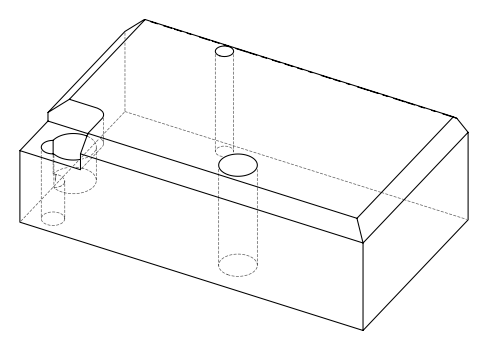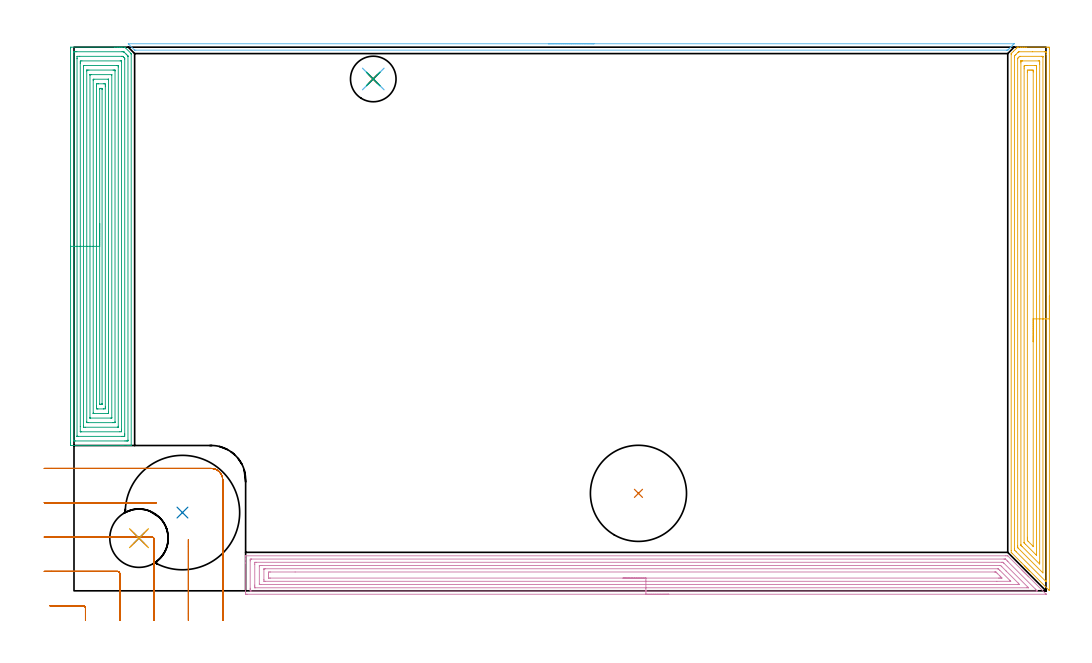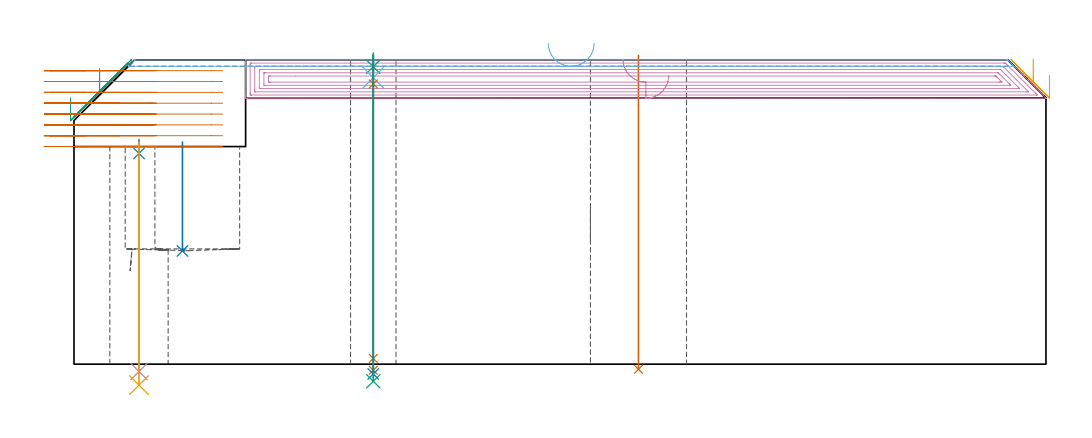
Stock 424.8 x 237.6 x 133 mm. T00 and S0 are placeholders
(PLAN: 15 operations, 10 tool changes, 56.4 min)
(1 INDEXABLE_INSERT_DRILL_THROUGH_HOLE_FROM_SOLID | STEP1HOLE | NXT0302_036 | 0.55 min | 184185 mm3)
(2 INDEXABLE_INSERT_DRILL_BLIND_HOLE_FROM_SOLID | STEP1POCKET | NXT0302_038 | 0.2 min | 162723 mm3)
(3 AREA_MILL | FG_CHAMFER_SURFACE | UGT0205_001 | 14.23 min | 64080 mm3)
(4 AREA_MILL_1 | FG_CHAMFER_SURFACE_1 | UGT0205_001 | 16.76 min | 50403 mm3)
(5 AREA_MILL_2 | FG_CHAMFER_SURFACE_2 | UGT0205_001 | 11.34 min | 31586 mm3)
(6 AREA_MILL_3 | FG_CHAMFER_SURFACE_3 | UGT0205_001 | 3.24 min | 1508 mm3)
(7 MILL_CORNER_NOTCH_RECTANGULAR | CORNER_NOTCH_RECTANGULAR | UGT0201_094 | Follow Part, ap 5, ae 75% | 7.33 min | 100271 mm3)
(8 SPOT_DRILL | STEP1HOLE_1 | NXT0321_9005460120000 | 0.06 min | 33 mm3)
(9 SPOT_DRILL_1 | STEP1HOLE_2 | NXT0321_9005460120000 | 0.05 min | 198 mm3)
(10 DRILL_THROUGH_HOLE_INTO_CENTER | STEP1HOLE_1 | NXT0301_065 | 0.41 min | 3872 mm3)
(11 DRILL_TO_ENLARGE_THROUGH_HOLE | STEP1HOLE_1 | UGT0301_386 | 0.43 min | 31065 mm3)
(12 DRILL_BLIND_HOLE_INTO_CENTER | STEP1HOLE_2 | NXT0301_023 | 0.04 min | 112 mm3)
(13 GUN_DRILL_THROUGH_HOLE | STEP1HOLE_2 | UGT0307_001 | 0.59 min | 2426 mm3)
(14 SPADE_DRILL_TO_ENLARGE_THROUGH_HOLE | STEP1HOLE_2 | UGT0306_003 | 0.56 min | 13554 mm3)
(15 DRILL_TO_ENLARGE_THROUGH_HOLE_1 | STEP1HOLE_2 | UGT0301_265 | 0.57 min | 25040 mm3)
(TOOL NXT0302_036 | Index. Insert Drill 42mm [880-D4200L50-05] | D42 PA176 FL210 Z2)
(TOOL NXT0302_038 | Index. Insert Drill 50mm [880-D5000L50-04] | D50 PA176 FL200 Z2)
(TOOL UGT0205_001 | Chamfer Mill 20 x 3 x 45 deg. | D20 FL50 Z2)
(TOOL UGT0201_094 | End mill 20 mm | D20 FL38 Z4)
(TOOL NXT0321_9005460120000 | NC Spot Drill, 142deg, 12mm, Carbide, Uncoated | D12 PA142 FL30 Z2)
(TOOL NXT0301_065 | Carbide Drill 9.4mm [860.1-0940-075A1-MM 2214] | D9.4 PA140 FL98 Z2)
(TOOL UGT0301_386 | Twist Drill 25.5 mm | D25.5 PA118 FL165 Z2)
(TOOL NXT0301_023 | Carbide Drill 5.2mm [860.1-0520-016A1-MM 2214] | D5.2 PA140 FL28 Z2)
(TOOL UGT0307_001 | Gun Drill 5 mm | D5 PA130 FL24 Z1)
(TOOL UGT0306_003 | Spade Drill 12.5mm | D12.5 PA132 FL10 Z2)
(TOOL UGT0301_265 | Twist Drill 19.9 mm | D19.9 PA118 FL140 Z2)
(OP 1 INDEXABLE_INSERT_DRILL_THROUGH_HOLE_FROM_SOLID)
G17 G21 G94 G90
T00 M6
G54
G17 G0 G90 X246.7 Y42.6 S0 M3
G43 Z143. H1
G94 G81 G98 Z-2.233 F250. R135.
G80
M5
M2
(OP 2 INDEXABLE_INSERT_DRILL_BLIND_HOLE_FROM_SOLID)
G17 G21 G94 G90
T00 M6
G54
G17 G0 G90 X47.4 Y34.2 S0 M3
G43 Z143. H1
G94 G81 G98 Z49.5 F250. R97.1
G80
M5
M2
(OP 3 AREA_MILL)
G17 G21 G94 G90
T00 M6
G54
G17 G0 G90 X-1.5 Y140.55 S1061 M3
G43 Z143. H0
Z116.5
G94 G1 Y140.588 Z115.628 F250.
Y140.702 Z114.764
Y140.891 Z113.912
Y141.153 Z113.08
Y141.487 Z112.274
Y141.89 Z111.5
Y142.358 Z110.764
Y142.89 Z110.072
Y143.479 Z109.429
Y144.122 Z108.84
Y144.814 Z108.308
Y145.55 Z107.84
Y146.324 Z107.437
Y147.13 Z107.103
Y147.962 Z106.841
Y148.813 Z106.652
Y149.678 Z106.538
Y150.55 Z106.5
Y237.01
X-1.495 Y237.441 Z106.503
X-1.491 Y237.59 Z106.506
X-1.338 Y237.6 Z106.659
X17.782 Z125.777
X18.365 Z126.36
X18.962 Z126.959
X19.248 Z127.244
X19.844 Z127.841
X20.13 Z128.125
X20.701 Z128.7
X21.012 Z129.011
X22.118 Y237.599 Z130.118
X22.205 Y237.59 Z130.203
X22.335 Y237.464 Z130.332
X22.493 Y237.307 Z130.492
X24.981 Y234.819 Z132.979
X24.986 Y234.813 Z132.984
X24.996 Y234.794 Z132.991
X25. Y234.336 Z133.
Y63.644
X24.994 Y63.51 Z132.993
X24.702 Y63.5 Z132.701
X24.229 Z132.228
X23.658 Z131.653
X21.608 Z129.606
X21.012 Z129.006
X20.428 Z128.423
X-1.056 Z106.941
X-1.491 Y63.509 Z106.506
X-1.495 Y63.63 Z106.503
X-1.499 Y64.09 Z106.501
X-1.5 Y64.555 Z106.5
Y150.55
X-0.086 Z107.914
Y235.227
X-0.084 Y235.432 Z107.916
X-0.081 Y235.534 Z107.919
X-0.079 Y235.577 Z107.921
X-0.013 Y235.59 Z107.987
X0.358 Y235.598 Z108.358
X0.724 Y235.599 Z108.724
X1.238 Y235.6 Z109.238
X21.012 Y235.599 Z129.012
X21.528 Y235.597 Z129.528
X21.709 Y235.59 Z129.709
X21.756 Y235.582 Z129.756
X21.816 Y235.527 Z129.816
X21.894 Y235.454 Z129.894
X22.123 Y235.227 Z130.123
X22.776 Y234.574 Z130.776
X23.014 Y234.336 Z131.014
X23.257 Y234.091 Z131.257
X23.421 Y233.923 Z131.421
X23.552 Y233.786 Z131.552
X23.579 Y233.743 Z131.579
X23.58 Y233.721 Z131.58
X23.585 Y233.518 Z131.585
Y65.873
X23.584 Y65.668 Z131.584
X23.581 Y65.566 Z131.581
X23.579 Y65.523 Z131.579
X23.513 Y65.51 Z131.513
X23.142 Y65.503 Z131.142
X22.776 Y65.501 Z130.776
X22.262 Y65.5 Z130.262
X0.724 Z108.724
X0.209 Y65.502 Z108.209
X0.013 Y65.506 Z108.013
X-0.079 Y65.51 Z107.921
X-0.084 Y65.798 Z107.916
X-0.085 Y65.873 Z107.915
X-0.086 Y150.55 Z107.914
X1.328 Z109.328
X1.329 Y232.553 Z109.329
Y232.833
X1.334 Y233.445 Z109.334
X1.335 Y233.576 Z109.335
X1.461 Y233.592 Z109.461
X1.606 Y233.596 Z109.606
X2.335 Y233.6 Z110.335
X2.488 Z110.488
X20.858 Z128.858
X21.012 Y233.598 Z129.012
X21.165 Y233.594 Z129.165
X21.267 Y233.59 Z129.267
X21.314 Y233.575 Z129.314
X21.342 Y233.551 Z129.342
X21.454 Y233.445 Z129.454
X21.894 Y233.002 Z129.894
X22.115 Y232.774 Z130.115
X22.165 Y232.717 Z130.165
X22.167 Y232.647 Z130.167
X22.169 Y232.553 Z130.169
X22.171 Y232.273 Z130.171
Y68.547
Y68.267
X22.166 Y67.655 Z130.166
X22.165 Y67.524 Z130.165
X22.039 Y67.508 Z130.039
X21.894 Y67.504 Z129.894
X21.165 Y67.5 Z129.165
X21.012 Z129.012
X1.76 Z109.76
X1.606 Y67.501 Z109.606
X1.453 Y67.505 Z109.453
X1.351 Y67.51 Z109.351
X1.334 Y67.516 Z109.334
X1.332 Y67.529 Z109.332
X1.33 Y67.562 Z109.33
X1.329 Y67.655 Z109.329
X1.328 Y150.55 Z109.328
X2.743 Z110.743
Y230.513
X2.744 Y230.771 Z110.744
X2.749 Y231.398 Z110.749
X2.761 Y231.59 Z110.761
X3.432 Y231.6 Z111.432
X20.191 Z128.191
X20.553 Y231.597 Z128.553
X20.734 Y231.593 Z128.734
X20.751 Y231.59 Z128.751
X20.753 Y231.577 Z128.753
X20.756 Y231.544 Z128.756
X20.757 Y231.497 Z128.757
Y231.028
Y70.587
X20.756 Y70.329 Z128.756
X20.751 Y69.702 Z128.751
X20.739 Y69.51 Z128.739
X20.068 Y69.5 Z128.068
X3.309 Z111.309
X2.947 Y69.502 Z110.947
X2.766 Y69.507 Z110.766
X2.749 Y69.51 Z110.749
X2.746 Y69.522 Z110.746
X2.744 Y69.555 Z110.744
X2.743 Y71.855 Z110.743
Y150.55
X4.157 Z112.157
Y229.181
X4.158 Y229.374 Z112.158
X4.161 Y229.503 Z112.161
X4.165 Y229.591 Z112.165
X4.178 Y229.593 Z112.178
X4.252 Y229.597 Z112.252
X4.529 Y229.6 Z112.529
X18.643 Y229.599 Z126.643
X19.248 Y229.592 Z127.248
X19.327 Y229.59 Z127.327
X19.337 Y229.277 Z127.337
X19.342 Y229.084 Z127.342
X19.343 Y228.988 Z127.343
Y71.919
X19.342 Y71.726 Z127.342
X19.339 Y71.597 Z127.339
X19.335 Y71.509 Z127.335
X19.322 Y71.507 Z127.322
X19.248 Y71.503 Z127.248
X18.971 Y71.5 Z126.971
X4.857 Y71.501 Z112.857
X4.252 Y71.507 Z112.252
X4.173 Y71.51 Z112.173
X4.163 Y71.822 Z112.163
X4.158 Y72.015 Z112.158
X4.157 Y72.112 Z112.157
Y150.55
X5.571 Z113.571
X5.572 Y227.205 Z113.572
X5.573 Y227.43 Z113.573
X5.576 Y227.542 Z113.576
X5.578 Y227.589 Z113.578
X5.631 Y227.595 Z113.631
X6.017 Y227.598 Z114.017
X6.508 Y227.6 Z114.508
X17.093 Z125.093
X17.483 Y227.597 Z125.483
X17.874 Y227.592 Z125.874
X17.92 Y227.59 Z125.92
X17.923 Y227.554 Z125.923
X17.926 Y227.475 Z125.926
X17.928 Y227.355 Z125.928
X17.929 Y227.205 Z125.929
X17.928 Y73.895 Z125.928
X17.927 Y73.67 Z125.927
X17.924 Y73.558 Z125.924
X17.922 Y73.511 Z125.922
X17.869 Y73.505 Z125.869
X17.483 Y73.502 Z125.483
X16.992 Y73.5 Z124.992
X6.407 Z114.407
X6.017 Y73.503 Z114.017
X5.626 Y73.508 Z113.626
X5.58 Y73.51 Z113.58
X5.577 Y73.546 Z113.577
X5.574 Y73.625 Z113.574
X5.572 Y73.745 Z113.572
X5.571 Y73.895 Z113.571
Y150.55
X6.985 Z114.985
Y225.423
X6.986 Y225.523 Z114.986
X6.989 Y225.572 Z114.989
X6.991 Y225.589 Z114.991
X7.079 Y225.593 Z115.079
X7.43 Y225.599 Z115.43
X16.426 Y225.6 Z124.426
X16.478 Y225.597 Z124.478
X16.488 Y225.594 Z124.488
X16.508 Y225.579 Z124.508
X16.512 Y225.513 Z124.512
X16.514 Y225.423 Z124.514
X16.515 Y75.677 Z124.515
X16.514 Y75.577 Z124.514
X16.511 Y75.528 Z124.511
X16.509 Y75.511 Z124.509
X16.421 Y75.507 Z124.421
X16.07 Y75.501 Z124.07
X7.074 Y75.5 Z115.074
X7.022 Y75.503 Z115.022
X7.012 Y75.506 Z115.012
X6.992 Y75.521 Z114.992
X6.988 Y75.587 Z114.988
X6.986 Y75.677 Z114.986
X6.985 Y150.55 Z114.985
X8.4 Z116.4
Y223.014
X8.401 Y223.281 Z116.401
X8.404 Y223.458 Z116.404
X8.407 Y223.59 Z116.407
X8.702 Y223.6 Z116.702
X14.877 Z122.877
X15.04 Y223.597 Z123.04
X15.08 Y223.593 Z123.08
X15.094 Y223.59 Z123.094
X15.096 Y223.581 Z123.096
X15.099 Y223.546 Z123.099
X15.1 Y223.51 Z123.1
Y223.374
Y78.086
X15.099 Y77.819 Z123.099
X15.096 Y77.642 Z123.096
X15.093 Y77.51 Z123.093
X14.797 Y77.5 Z122.797
X8.623 Z116.623
X8.46 Y77.503 Z116.46
X8.42 Y77.507 Z116.42
X8.406 Y77.51 Z116.406
X8.404 Y77.519 Z116.404
X8.401 Y77.554 Z116.401
X8.4 Y77.59 Z116.4
Y77.726
Y150.55
X9.814 Z117.814
Y220.694
X9.816 Y220.966 Z117.816
X9.821 Y221.578 Z117.821
X10.427 Y221.594 Z118.427
X10.683 Y221.599 Z118.683
X13.073 Z121.073
X13.331 Y221.597 Z121.331
X13.679 Y221.584 Z121.679
X13.684 Y221.24 Z121.684
X13.685 Y220.966 Z121.685
X13.686 Y220.346 Z121.686
Y80.406
X13.684 Y80.134 Z121.684
X13.679 Y79.522 Z121.679
X13.073 Y79.506 Z121.073
X12.817 Y79.501 Z120.817
X10.427 Z118.427
X10.169 Y79.503 Z118.169
X9.821 Y79.516 Z117.821
X9.816 Y79.86 Z117.816
X9.815 Y80.134 Z117.815
X9.814 Y80.754 Z117.814
Y150.55
X11.228 Z119.228
Y219.265
X11.229 Y219.347 Z119.229
X11.234 Y219.51 Z119.234
X11.238 Y219.591 Z119.238
X11.258 Y219.594 Z119.258
X11.309 Y219.597 Z119.309
X11.779 Y219.6 Z119.779
X12.191 Y219.597 Z120.191
X12.249 Y219.594 Z120.249
X12.261 Y219.591 Z120.261
X12.265 Y219.537 Z120.265
X12.27 Y219.429 Z120.27
X12.272 Y219.265 Z120.272
Y219.183
Y81.835
X12.271 Y81.753 Z120.271
X12.266 Y81.59 Z120.266
X12.262 Y81.509 Z120.262
X12.242 Y81.506 Z120.242
X12.191 Y81.503 Z120.191
X11.721 Y81.5 Z119.721
X11.309 Y81.503 Z119.309
X11.251 Y81.506 Z119.251
X11.239 Y81.509 Z119.239
X11.235 Y81.563 Z119.235
X11.23 Y81.671 Z119.23
X11.228 Y81.835 Z119.228
Y81.917
Y150.55
Y151.422 Z119.266
Y152.286 Z119.38
Y153.138 Z119.569
Y153.97 Z119.831
Y154.776 Z120.165
Y155.55 Z120.568
Y156.286 Z121.036
Y156.978 Z121.568
Y157.621 Z122.157
Y158.21 Z122.8
Y158.741 Z123.492
Y159.21 Z124.228
Y159.613 Z125.002
Y159.947 Z125.808
Y160.209 Z126.64
Y160.398 Z127.491
Y160.512 Z128.356
Y160.55 Z129.228
G0 Z143.
M5
M2
(OP 4 AREA_MILL_1)
G17 G21 G94 G90
T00 M6
G54
G17 G0 G90 X259.947 Y-1.5 S1061 M3
G43 Z143. H0
Z126.2
G94 G1 X259.909 Z125.329 F250.
X259.795 Z124.464
X259.606 Z123.612
X259.344 Z122.78
X259.01 Z121.974
X258.607 Z121.2
X258.138 Z120.465
X257.607 Z119.772
X257.018 Z119.129
X256.375 Z118.54
X255.682 Z118.009
X254.947 Z117.54
X254.173 Z117.137
X253.367 Z116.803
X252.535 Z116.541
X251.683 Z116.352
X250.818 Z116.238
X249.947 Z116.2
X75.626 Y-1.499 Z116.201
X75.165 Y-1.495 Z116.203
X75.01 Y-1.492 Z116.206
X75.005 Y-1.039 Z116.658
X75. Y-0.421 Z117.277
Y12.193 Z129.887
Y13.603 Z131.299
Y13.957 Z131.652
Y14.931 Z132.63
X75.01 Y15.268 Z132.96
X75.044 Y15.294 Z132.987
X75.065 Y15.303 Z132.997
X75.175 Y15.3 Z133.
X407.282
X408.097 Y15.294 Z132.992
X408.119 Y15.281 Z132.98
X414.296 Y9.105 Z126.801
X414.433 Y8.967 Z126.665
X414.596 Y8.804 Z126.502
X414.737 Y8.664 Z126.36
X414.88 Y8.52 Z126.218
X415.031 Y8.369 Z126.067
X415.179 Y8.223 Z125.919
X415.327 Y8.073 Z125.771
X415.467 Y7.934 Z125.632
X415.62 Y7.782 Z125.477
X415.774 Y7.626 Z125.324
X415.902 Y7.499 Z125.196
X416.061 Y7.341 Z125.036
X416.561 Y6.839 Z124.539
X416.817 Y6.583 Z124.281
X416.942 Y6.459 Z124.155
X417.291 Y6.108 Z123.808
X424.654 Y-1.255 Z116.443
X424.834 Y-1.437 Z116.261
X424.863 Y-1.467 Z116.231
X424.874 Y-1.48 Z116.217
X424.881 Y-1.49 Z116.207
X424.872 Y-1.494 Z116.203
X424.863 Y-1.497 Z116.201
X424.571 Y-1.499
X249.947 Y-1.5 Z116.2
Y-0.085 Z117.615
X77.414
X77.341
X77.036 Y-0.079 Z117.621
X77.01 Y0.021 Z117.721
X77.003 Y0.249 Z117.949
X77.001 Y0.725 Z118.425
X77. Y1.134 Z118.834
X77.001 Y13.075 Z130.775
X77.003 Y13.481 Z131.181
X77.013 Y13.879 Z131.579
X77.414 Y13.885 Z131.585
X77.487
X406.46 Y13.886 Z131.586
X406.871 Y13.884 Z131.584
X406.973 Y13.882 Z131.582
X407.023 Y13.879 Z131.579
X407.074 Y13.864 Z131.564
X407.282 Y13.665 Z131.365
X407.875 Y13.075 Z130.775
X408.176 Y12.775 Z130.475
X420.224 Y0.725 Z118.425
X420.691 Y0.255 Z117.955
X420.919 Y0.019 Z117.719
X420.99 Y-0.078 Z117.622
X420.691 Y-0.084 Z117.616
X420.618 Y-0.085 Z117.615
X249.947
Y1.329 Z119.029
X79.202
X79.108 Y1.33 Z119.03
X79.034 Y1.333 Z119.033
X79.017 Y1.335 Z119.035
X79.01 Y1.352 Z119.052
X79.006 Y1.408 Z119.108
X79.002 Y1.607 Z119.307
X79. Y1.807 Z119.507
Y2.489 Z120.189
Y11.51 Z129.21
X79.002 Y12.193 Z129.893
X79.004 Y12.388 Z130.088
X79.01 Y12.453 Z130.153
X79.063 Y12.464 Z130.164
X79.202 Y12.466 Z130.166
X79.815 Y12.471 Z130.171
X405.494
X405.776 Y12.469 Z130.169
X405.964 Y12.465 Z130.165
X406.026 Y12.463 Z130.163
X406.051 Y12.442 Z130.142
X406.104 Y12.393 Z130.093
X406.308 Y12.193 Z129.893
X406.388 Y12.113 Z129.813
X416.892 Y1.607 Z119.307
X417.115 Y1.381 Z119.081
X417.151 Y1.336 Z119.036
X417.149 Y1.335 Z119.035
X417.115 Y1.334 Z119.034
X416.503 Y1.33 Z119.03
X249.947 Y1.329 Z119.029
Y2.743 Z120.443
X81.627
X81.136 Y2.747 Z120.447
X81.023 Y2.75 Z120.45
X81.01 Y2.752 Z120.452
X81.007 Y2.774 Z120.474
X81.003 Y2.827 Z120.527
X81.001 Y2.934 Z120.634
Y10.865 Z128.565
X81.003 Y10.974 Z128.674
X81.007 Y11.028 Z128.728
X81.01 Y11.049 Z128.749
X81.036 Y11.05 Z128.75
X81.25 Y11.054 Z128.754
X81.884 Y11.057 Z128.757
X82.141
X404.6
X404.858 Y11.056 Z128.756
X404.936 Y11.053 Z128.753
X404.973 Y11.05 Z128.75
X404.997 Y11.042 Z128.742
X405.08 Y10.963 Z128.663
X405.36 Y10.689 Z128.389
X405.494 Y10.557 Z128.257
X407.387 Y8.664 Z126.364
X412.678 Y3.372 Z121.072
X413.275 Y2.75 Z120.45
X412.645 Y2.745 Z120.445
X412.387 Y2.744 Z120.444
X249.947 Y2.743 Z120.443
Y4.157 Z121.857
X83.574
X83.378 Y4.16 Z121.86
X83.01 Y4.166 Z121.866
X83.008 Y4.254 Z121.954
X83. Y4.916 Z122.616
X83.001 Y9.326 Z127.026
X83.006 Y9.546 Z127.246
X83.01 Y9.623 Z127.323
X83.281 Y9.636 Z127.336
X83.476 Y9.641 Z127.341
X83.574 Y9.643 Z127.343
X403.609
X403.706 Y9.641 Z127.341
X403.803 Y9.637 Z127.337
X403.964 Y9.626 Z127.326
X404.048 Y9.546 Z127.246
X404.6 Y9.001 Z126.701
X409.07 Y4.531 Z122.231
X409.341 Y4.254 Z121.954
X409.42 Y4.169 Z121.869
X409.264 Y4.162 Z121.862
X409.166 Y4.158 Z121.858
X403.326 Y4.157 Z121.857
X249.947
Y5.571 Z123.271
X85.912
X85.46 Y5.572 Z123.272
X85.015 Y5.575 Z123.275
X85.01 Y5.578 Z123.278
X85.003 Y5.586 Z123.286
X85.001 Y6.018 Z123.718
X85. Y6.472 Z124.172
Y6.9 Z124.6
X85.001 Y7.352 Z125.052
X85.007 Y7.782 Z125.482
X85.014 Y8.222 Z125.922
X85.46 Y8.225 Z125.925
X85.902 Y8.228 Z125.928
X96.643 Y8.229 Z125.929
X402.36 Y8.228 Z125.928
X402.812 Y8.226 Z125.926
X402.876 Y8.224 Z125.924
X402.912 Y8.222 Z125.922
X402.945 Y8.195 Z125.895
X403.089 Y8.057 Z125.757
X403.369 Y7.782 Z125.482
X403.706 Y7.446 Z125.146
X404.6 Y6.552 Z124.252
X405.132 Y6.018 Z123.718
X405.494 Y5.651 Z123.351
X405.556 Y5.579 Z123.279
X405.494 Y5.577 Z123.277
X405.051 Y5.573 Z123.273
X404.6 Y5.572 Z123.272
X404.158
X249.947 Y5.571 Z123.271
X249.075 Z123.309
X248.21 Z123.423
X247.358 Z123.612
X246.526 Z123.874
X245.72 Z124.208
X244.947 Z124.611
X244.211 Z125.08
X243.519 Z125.611
X242.876 Z126.2
X242.286 Z126.843
X241.755 Z127.536
X241.286 Z128.271
X240.884 Z129.045
X240.55 Z129.851
X240.287 Z130.683
X240.099 Z131.535
X239.985 Z132.4
X239.947 Z133.271
G0 Z143.
M5
M2
(OP 5 AREA_MILL_2)
G17 G21 G94 G90
T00 M6
G54
G17 G0 G90 X426.3 Y128.85 S1061 M3
G43 Z143. H0
Z126.3
G94 G1 Y128.812 Z125.428 F250.
Y128.698 Z124.564
Y128.509 Z123.712
Y128.247 Z122.88
Y127.913 Z122.074
Y127.51 Z121.3
Y127.041 Z120.564
Y126.51 Z119.872
Y125.921 Z119.229
Y125.278 Z118.64
Y124.586 Z118.108
Y123.85 Z117.64
Y123.076 Z117.237
Y122.27 Z116.903
Y121.438 Z116.641
Y120.586 Z116.452
Y119.721 Z116.338
Y118.85 Z116.3
Y0.249
X426.293 Y0.119 Z116.306
X426.152 Y0.249 Z116.447
X425.87 Y0.53 Z116.73
X417.678 Y8.721 Z124.92
X417.51 Y8.887 Z125.085
X417.346 Y9.053 Z125.251
X417.232 Y9.167 Z125.366
X417.07 Y9.327 Z125.525
X416.912 Y9.487 Z125.686
X416.786 Y9.613 Z125.811
X416.63 Y9.768 Z125.965
X416.478 Y9.921 Z126.12
X416.341 Y10.058 Z126.257
X416.19 Y10.208 Z126.405
X416.044 Y10.355 Z126.554
X415.895 Y10.504 Z126.703
X415.75 Y10.648 Z126.845
X415.61 Y10.789 Z126.988
X415.449 Y10.95 Z127.149
X415.31 Y11.088 Z127.286
X413.99 Y12.408 Z128.606
X410.031 Y16.369 Z132.568
X409.656 Y16.746 Z132.943
X409.607 Y16.799 Z132.992
X409.6 Y17.638 Z133.
X409.601 Y234.332 Z132.999
X409.594 Y234.742 Z132.991
X409.602 Y234.797 Z132.982
X409.671 Y234.875 Z132.918
X409.766 Y234.967 Z132.831
X410.614 Y235.814 Z131.986
X411.833 Y237.034 Z130.767
X412.101 Y237.302 Z130.498
X412.23 Y237.432 Z130.366
X412.398 Y237.599 Z130.2
X412.399 Y237.6 Z130.199
X412.45 Z130.15
X412.67 Z129.93
X413.55 Z129.049
X413.84 Z128.759
X414.43 Z128.166
X414.725 Z127.871
X415.31 Z127.286
X415.605 Z126.992
X416.19 Z126.404
X425.282 Z117.315
X425.87 Y237.595 Z116.728
X426.291 Y237.59 Z116.306
X426.295 Y237.436 Z116.303
X426.299 Y237.005 Z116.301
X426.3 Y236.568 Z116.3
Y118.85
X424.886 Z117.714
Y4.368
X424.885 Y4.262 Z117.715
X424.88 Y4. Z117.72
X424.879 Y3.984 Z117.721
X424.863 Y3.995 Z117.737
X424.828 Y4.024 Z117.772
X424.796 Y4.055 Z117.804
X411.79 Y17.06 Z130.81
X411.216 Y17.638 Z131.384
X411.022 Y17.84 Z131.578
X411.015 Y18.53 Z131.585
X411.016 Y233.331 Z131.584
Y233.438
X411.02 Y233.634 Z131.58
X411.023 Y233.73 Z131.577
X411.032 Y233.771 Z131.568
X411.062 Y233.803 Z131.538
X411.244 Y233.991 Z131.356
X411.579 Y234.329 Z131.021
X411.685 Y234.436 Z130.915
X412.471 Y235.221 Z130.129
X412.572 Y235.321 Z130.028
X412.67 Y235.417 Z129.93
X412.811 Y235.549 Z129.789
X412.862 Y235.59 Z129.738
X412.924 Y235.593 Z129.676
X413.178 Y235.598 Z129.422
X418.896 Y235.6 Z123.704
X424.11 Y235.599 Z118.49
X424.619 Y235.596 Z117.981
X424.8 Y235.59 Z117.8
X424.879 Y235.57 Z117.721
X424.884 Y235.328 Z117.716
X424.885 Y235.221 Z117.715
X424.886 Y234.435 Z117.714
Y118.85
X423.472 Z119.128
X423.471 Y7.829 Z119.129
X412.77 Y18.53 Z129.83
X412.67 Y18.631 Z129.93
X412.479 Y18.833 Z130.121
X412.435 Y18.887 Z130.165
X412.432 Y19.013 Z130.168
X412.43 Y19.177 Z130.17
X412.429 Y19.422 Z130.171
Y19.667
X412.43 Y232.546 Z130.17
X412.432 Y232.627 Z130.168
X412.435 Y232.691 Z130.165
X412.439 Y232.728 Z130.161
X412.462 Y232.754 Z130.138
X412.67 Y232.969 Z129.93
X412.902 Y233.203 Z129.698
X413.138 Y233.438 Z129.462
X413.278 Y233.571 Z129.322
X413.299 Y233.588 Z129.301
X413.337 Y233.594 Z129.263
X413.391 Y233.599 Z129.209
X423.07 Z119.53
X423.23 Y233.596 Z119.37
X423.389 Y233.59 Z119.211
X423.465 Y233.576 Z119.135
X423.468 Y233.519 Z119.132
X423.47 Y233.438 Z119.13
X423.471 Y233.193 Z119.129
X423.472 Y118.85 Z119.128
X422.057 Z120.543
Y12.585
X422.055 Y12.288 Z120.545
X422.05 Y11.7 Z120.55
X414.327 Y19.422 Z128.273
X413.852 Y19.909 Z128.748
X413.849 Y19.944 Z128.751
X413.845 Y20.014 Z128.755
X413.844 Y20.313 Z128.756
Y230.762
X413.846 Y231.354 Z128.754
X413.849 Y231.554 Z128.751
X413.851 Y231.582 Z128.749
X413.864 Y231.59 Z128.736
X413.914 Y231.594 Z128.686
X414.017 Y231.597 Z128.583
X414.43 Y231.6 Z128.17
X414.484 Z128.116
X421.524 Y231.599 Z121.076
X421.89 Y231.59 Z120.71
X422.05 Y231.575 Z120.55
X422.052 Y231.484 Z120.548
X422.056 Y231.06 Z120.544
X422.057 Y230.762 Z120.543
Y230.167
Y118.85
X420.643 Z121.957
Y15.801
X420.636 Y15.58 Z121.964
X420.627 Y15.583 Z121.973
X420.59 Y15.615 Z122.01
X420.344 Y15.855 Z122.256
X415.885 Y20.313 Z126.715
X415.31 Y20.896 Z127.29
X415.277 Y20.933 Z127.323
X415.264 Y20.974 Z127.336
X415.261 Y21.044 Z127.339
X415.258 Y21.151 Z127.342
Y228.14
X415.261 Y228.979 Z127.339
X415.263 Y229.027 Z127.337
X415.31 Y229.59 Z127.29
X415.581 Y229.596 Z127.019
X416.19 Y229.599 Z126.41
X416.457 Y229.6 Z126.143
X419.979 Y229.598 Z122.621
X420.59 Y229.59 Z122.01
X420.638 Y228.979 Z121.962
X420.64 Y228.928 Z121.96
X420.643 Y228.087 Z121.957
Y228.033
Y118.85
X419.229 Z123.371
X419.228 Y19.422 Z123.372
X419.226 Z123.374
X417.07 Y21.579 Z125.53
X416.814 Y21.84 Z125.786
X416.689 Y21.971 Z125.911
X416.678 Y22.097 Z125.922
X416.673 Y22.499 Z125.927
X416.671 Y22.989 Z125.929
Y23.393
X416.673 Y226.706 Z125.927
X416.675 Y227.195 Z125.925
X416.679 Y227.591 Z125.921
X417.07 Y227.596 Z125.53
X417.551 Y227.6 Z125.049
X417.95 Z124.65
X418.431 Z124.169
X418.83 Y227.596 Z123.77
X419.222 Y227.59 Z123.378
X419.226 Y227.195 Z123.374
X419.228 Y226.792 Z123.372
X419.229 Y118.85 Z123.371
Y117.978 Z123.409
Y117.113 Z123.523
Y116.262 Z123.712
Y115.43 Z123.974
Y114.624 Z124.308
Y113.85 Z124.711
Y113.114 Z125.18
Y112.422 Z125.711
Y111.779 Z126.3
Y111.189 Z126.943
Y110.658 Z127.635
Y110.19 Z128.371
Y109.787 Z129.145
Y109.453 Z129.951
Y109.191 Z130.783
Y109.002 Z131.635
Y108.888 Z132.5
Y108.85 Z133.371
G0 Z143.
M5
M2
(OP 6 AREA_MILL_3)
G17 G21 G94 G90
T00 M6
G54
G17 G0 G90 X207.3 Y239.1 S1061 M3
G43 Z143. H0
Z140.2
G94 G1 X207.338 Z139.328 F250.
X207.452 Z138.463
X207.641 Z137.612
X207.903 Z136.78
X208.237 Z135.974
X208.64 Z135.2
X209.109 Z134.464
X209.64 Z133.772
X210.229 Z133.129
X210.872 Z132.54
X211.564 Z132.008
X212.3 Z131.54
X213.074 Z131.137
X213.88 Z130.803
X214.712 Z130.541
X215.564 Z130.352
X216.428 Z130.238
X217.3 Z130.2
X410.626
X410.876 Y239.096 Z130.204
X410.882 Y239.094 Z130.205
X410.876 Y239.076 Z130.223
X410.388 Y238.586 Z130.71
X409.827 Y238.027 Z131.273
X409.685 Y237.884 Z131.414
X409.502 Y237.7 Z131.596
X408.963 Y237.163 Z132.137
X408.616 Y236.814 Z132.482
X408.494 Y236.693 Z132.605
X408.177 Y236.377 Z132.923
X408.121 Y236.323 Z132.977
X408.1 Y236.307 Z132.993
X407.6 Y236.3 Z133.
X27.
X26.5 Y236.307 Z132.993
X26.479 Y236.321 Z132.979
X23.873 Y238.927 Z130.371
X23.774 Y239.029 Z130.269
X23.717 Y239.092 Z130.206
X23.837 Y239.099 Z130.201
X23.873 Y239.1 Z130.2
X217.3
X218.172 Z130.238
X219.037 Z130.352
X219.888 Z130.541
X220.72 Z130.803
X221.526 Z131.137
X222.3 Z131.54
X223.036 Z132.008
X223.728 Z132.54
X224.371 Z133.129
X224.96 Z133.772
X225.492 Z134.464
X225.96 Z135.2
X226.363 Z135.974
X226.697 Z136.78
X226.959 Z137.612
X227.148 Z138.463
X227.262 Z139.328
X227.3 Z140.2
G0 Z143.
M5
M2
(OP 7 MILL_CORNER_NOTCH_RECTANGULAR)
G17 G21 G94 G90
T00 M6
G54
G17 G0 G90 X5. Y-13. S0 M3
G43 Z143. H0
Z128.262
G94 G1 Y-10. F250.
Y-7.494 F500.
G3 X4.006 Y-6.5 R1.
G1 X-7.599
X-10.599 F250.
G0 Z143.
X20. Y-13.
Z128.262
G1 Y-10.
Y7.505 F500.
G3 X19.005 Y8.5 R1.
G1 X-10.
X-13. F250.
G0 Z143.
X35. Y-13.
Z128.262
G1 Y-10.
Y22.505 F500.
G3 X34.005 Y23.5 R1.
G1 X-10.
X-13. F250.
G0 Z143.
X50. Y-13.
Z128.262
G1 Y-10.
Y19.435 F500.
Y22.435 F250.
G0 Z143.
X36.037 Y38.5
Z128.262
G1 X33.037
X-10. F500.
X-13. F250.
G0 Z143.
X65. Y-13.
Z128.262
G1 Y-10.
Y48.5 F500.
G3 X60. Y53.5 R5.
G1 X-10.
X-13. F250.
G0 Z143.
X5. Y-13.
Z123.525
G1 Y-10.
Y-7.494 F500.
G3 X4.006 Y-6.5 R1.
G1 X-7.599
X-10.599 F250.
G0 Z143.
X20. Y-13.
Z123.525
G1 Y-10.
Y7.505 F500.
G3 X19.005 Y8.5 R1.
G1 X-10.
X-13. F250.
G0 Z143.
X35. Y-13.
Z123.525
G1 Y-10.
Y22.505 F500.
G3 X34.005 Y23.5 R1.
G1 X-10.
X-13. F250.
G0 Z143.
X50. Y-13.
Z123.525
G1 Y-10.
Y19.435 F500.
Y22.435 F250.
G0 Z143.
X36.038 Y38.5
Z123.525
G1 X33.038
X-10. F500.
X-13. F250.
G0 Z143.
X65. Y-13.
Z123.525
G1 Y-10.
Y48.5 F500.
G3 X60. Y53.5 R5.
G1 X-10.
X-13. F250.
G0 Z143.
X5. Y-13.
Z118.787
G1 Y-10.
Y-7.494 F500.
G3 X4.006 Y-6.5 R1.
G1 X-7.599
X-10.599 F250.
G0 Z143.
X20. Y-13.
Z118.787
G1 Y-10.
Y7.505 F500.
G3 X19.005 Y8.5 R1.
G1 X-10.
X-13. F250.
G0 Z143.
X35. Y-13.
Z118.787
G1 Y-10.
Y22.505 F500.
G3 X34.005 Y23.5 R1.
G1 X-10.
X-13. F250.
G0 Z143.
X50. Y-13.
Z118.787
G1 Y-10.
Y19.429 F500.
Y22.429 F250.
G0 Z143.
X36.038 Y38.5
Z118.787
G1 X33.038
X-10. F500.
X-13. F250.
G0 Z143.
X65. Y-13.
Z118.787
G1 Y-10.
Y48.5 F500.
G3 X60. Y53.5 R5.
G1 X-10.
X-13. F250.
G0 Z143.
X5. Y-13.
Z114.05
G1 Y-10.
Y-7.494 F500.
G3 X4.006 Y-6.5 R1.
G1 X-7.599
X-10.599 F250.
G0 Z143.
X20. Y-13.
Z114.05
G1 Y-10.
Y7.505 F500.
G3 X19.005 Y8.5 R1.
G1 X-10.
X-13. F250.
G0 Z143.
X35. Y-13.
Z114.05
G1 Y-10.
Y22.505 F500.
G3 X34.005 Y23.5 R1.
G1 X-10.
X-13. F250.
G0 Z143.
X50. Y-13.
Z114.05
G1 Y-10.
Y19.435 F500.
Y22.435 F250.
G0 Z143.
X36.037 Y38.5
Z114.05
G1 X33.037
X-10. F500.
X-13. F250.
G0 Z143.
X65. Y-13.
Z114.05
G1 Y-10.
Y48.5 F500.
G3 X60. Y53.5 R5.
G1 X-10.
X-13. F250.
G0 Z143.
X5. Y-13.
Z109.312
G1 Y-10.
Y-7.494 F500.
G3 X4.006 Y-6.5 R1.
G1 X-7.599
X-10.599 F250.
G0 Z143.
X20. Y-13.
Z109.312
G1 Y-10.
Y7.505 F500.
G3 X19.005 Y8.5 R1.
G1 X-10.
X-13. F250.
G0 Z143.
X35. Y-13.
Z109.312
G1 Y-10.
Y22.505 F500.
G3 X34.005 Y23.5 R1.
G1 X-10.
X-13. F250.
G0 Z143.
X50. Y-13.
Z109.312
G1 Y-10.
Y19.435 F500.
Y22.435 F250.
G0 Z143.
X36.04 Y38.5
Z109.312
G1 X33.04
X-10. F500.
X-13. F250.
G0 Z143.
X65. Y-13.
Z109.312
G1 Y-10.
Y48.5 F500.
G3 X60. Y53.5 R5.
G1 X-10.
X-13. F250.
G0 Z143.
X5. Y-13.
Z104.575
G1 Y-10.
Y-7.494 F500.
G3 X4.006 Y-6.5 R1.
G1 X-7.599
X-10.599 F250.
G0 Z143.
X20. Y-13.
Z104.575
G1 Y-10.
Y7.505 F500.
G3 X19.005 Y8.5 R1.
G1 X-10.
X-13. F250.
G0 Z143.
X35. Y-13.
Z104.575
G1 Y-10.
Y22.505 F500.
G3 X34.005 Y23.5 R1.
G1 X-10.
X-13. F250.
G0 Z143.
X50. Y-13.
Z104.575
G1 Y-10.
Y19.429 F500.
Y22.429 F250.
G0 Z143.
X36.04 Y38.5
Z104.575
G1 X33.04
X-10. F500.
X-13. F250.
G0 Z143.
X65. Y-13.
Z104.575
G1 Y-10.
Y48.5 F500.
G3 X60. Y53.5 R5.
G1 X-10.
X-13. F250.
G0 Z143.
X5. Y-13.
Z99.837
G1 Y-10.
Y-7.494 F500.
G3 X4.006 Y-6.5 R1.
G1 X-7.599
X-10.599 F250.
G0 Z143.
X20. Y-13.
Z99.837
G1 Y-10.
Y7.505 F500.
G3 X19.005 Y8.5 R1.
G1 X-10.
X-13. F250.
G0 Z143.
X35. Y-13.
Z99.837
G1 Y-10.
Y22.505 F500.
G3 X34.005 Y23.5 R1.
G1 X-10.
X-13. F250.
G0 Z143.
X50. Y-13.
Z99.837
G1 Y-10.
Y19.435 F500.
Y22.435 F250.
G0 Z143.
X36.037 Y38.5
Z99.837
G1 X33.037
X-10. F500.
X-13. F250.
G0 Z143.
X65. Y-13.
Z99.837
G1 Y-10.
Y48.5 F500.
G3 X60. Y53.5 R5.
G1 X-10.
X-13. F250.
G0 Z143.
X5. Y-13.
Z95.1
G1 Y-10.
Y-7.494 F500.
G3 X4.006 Y-6.5 R1.
G1 X-7.599
X-10.599 F250.
G0 Z143.
X20. Y-13.
Z95.1
G1 Y-10.
Y7.505 F500.
G3 X19.005 Y8.5 R1.
G1 X-10.
X-13. F250.
G0 Z143.
X35. Y-13.
Z95.1
G1 Y-10.
Y22.505 F500.
G3 X34.005 Y23.5 R1.
G1 X-10.
X-13. F250.
G0 Z143.
X50. Y-13.
Z95.1
G1 Y-10.
Y19.435 F500.
Y22.435 F250.
G0 Z143.
X36.037 Y38.5
Z95.1
G1 X33.037
X-10. F500.
X-13. F250.
G0 Z143.
X65. Y-13.
Z95.1
G1 Y-10.
Y48.5 F500.
G3 X60. Y53.5 R5.
G1 X-10.
X-13. F250.
G0 Z143.
M5
M2
(OP 8 SPOT_DRILL)
G17 G21 G94 G90
T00 M6
G54
G17 G0 G90 X28.4 Y23. S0 M3
G43 Z143. H0
G94 G81 G98 Z92.1 F250. R98.1
G80
M5
M2
(OP 9 SPOT_DRILL_1)
G17 G21 G94 G90
T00 M6
G54
G17 G0 G90 X130.8 Y223.7 S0 M3
G43 Z143. H0
G94 G81 G98 Z130. F250. R136.
G80
M5
M2
(OP 10 DRILL_THROUGH_HOLE_INTO_CENTER)
G17 G21 G94 G90
T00 M6
G54
G17 G0 G90 X28.4 Y23. S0 M3
G43 Z143. H1
G94 G73 G98 Z-3.211 F250. Q8.937 R97.1
G80
M5
M2
(OP 11 DRILL_TO_ENLARGE_THROUGH_HOLE)
G17 G21 G94 G90
T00 M6
G54
G17 G0 G90 X28.4 Y23. S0 M3
G43 Z143. H0
G94 G73 G98 Z-9.161 F250. Q20.852 R97.1
G80
M5
M2
(OP 12 DRILL_BLIND_HOLE_INTO_CENTER)
G17 G21 G94 G90
T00 M6
G54
G17 G0 G90 X130.8 Y223.7 S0 M3
G43 Z143. H1
G94 G81 G98 Z125.2 F250. R135.
G80
M5
M2
(OP 13 GUN_DRILL_THROUGH_HOLE)
G17 G21 G94 G90
T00 M6
G54
G17 G0 G90 X130.8 Y223.7 M8
G43 Z143. H0
Z130.886
S716 M3
G94 G1 Z122.444 F125. M26
G4 X.084
Z2.5 F250.
G4 X.084
Z-2.666 F125.
G4 X.084
M5
M9
G0 Z130.886
Z143.
M2
(OP 14 SPADE_DRILL_TO_ENLARGE_THROUGH_HOLE)
G17 G21 G94 G90
T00 M6
G54
G17 G0 G90 X130.8 Y223.7 S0 M3
G43 Z143. H0
G94 G73 G98 Z-4.283 F250. Q12.48 R135.
G80
M5
M2
(OP 15 DRILL_TO_ENLARGE_THROUGH_HOLE_1)
G17 G21 G94 G90
T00 M6
G54
G17 G0 G90 X130.8 Y223.7 S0 M3
G43 Z143. H0
G94 G73 G98 Z-7.479 F250. Q17.56 R135.
G80
M5
M2
